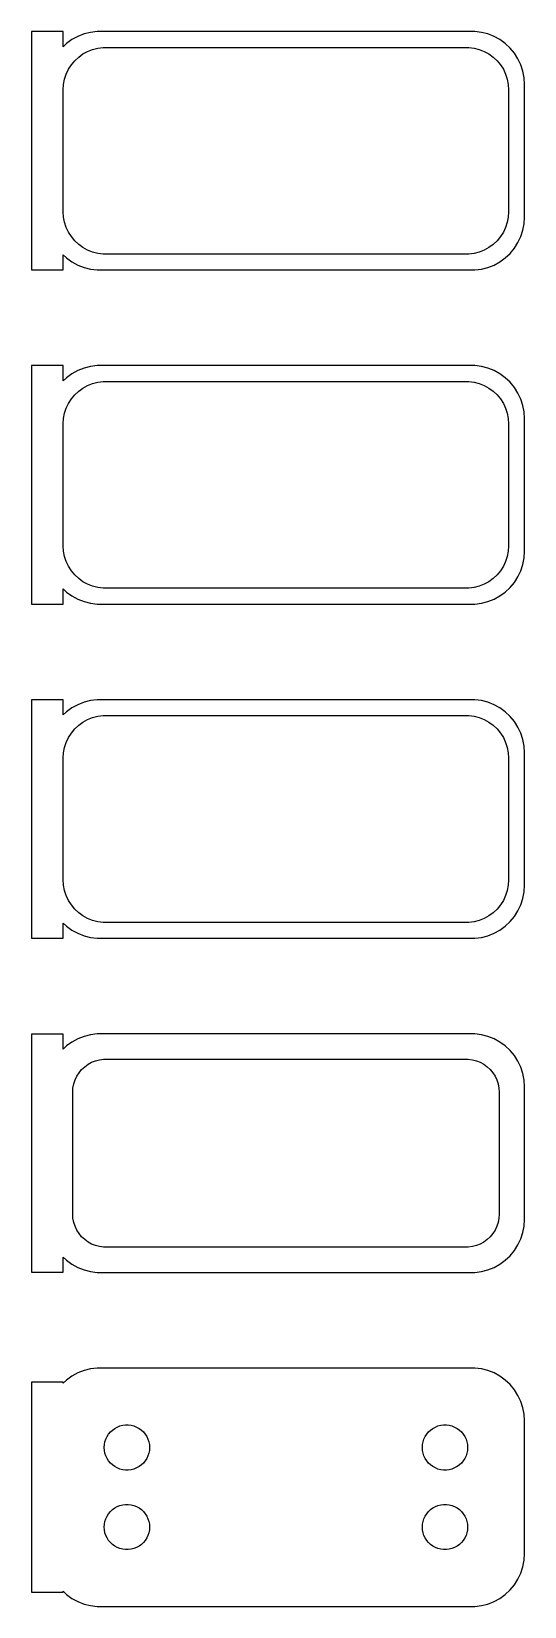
# Model space of a CAD drawing. Header units: metres. Extents: x -24 to 22, y 146 to 295.
import ezdxf

# ---------------------------------------------------------------- set-up
doc = ezdxf.new("R2010")
doc.units = ezdxf.units.M

msp = doc.modelspace()

# ---------------------------------------------------------------- linework, layer by layer
for p, q in [((-21, 294.74), (-24, 294.74)), ((-24, 294.74), (-24, 272.26)), ((-21, 293.309), (-21, 294.74)), ((-19.6289, 294.274), (-20.1791, 293.972)), ((-19.0451, 294.505), (-19.6289, 294.274)), ((-18.4369, 294.661), (-19.0451, 294.505)), ((-17.8139, 294.74), (-18.4369, 294.661)), ((17.8139, 294.74), (-17.8139, 294.74)), ((18.4369, 294.661), (17.8139, 294.74)), ((19.0451, 294.505), (18.4369, 294.661)), ((19.6289, 294.274), (19.0451, 294.505)), ((20.1791, 293.972), (19.6289, 294.274)), ((-20.6871, 293.603), (-21, 293.309)), ((-20.1791, 293.972), (-20.6871, 293.603)), ((-19.5497, 292.332), (-19.1433, 292.627)), ((-19.1433, 292.627), (-18.7031, 292.869)), ((-18.7031, 292.869), (-18.2361, 293.054)), ((-18.2361, 293.054), (-17.7495, 293.179)), ((-17.7495, 293.179), (-17.2512, 293.242)), ((-17.2512, 293.242), (17.2512, 293.242)), ((17.2512, 293.242), (17.7495, 293.179)), ((17.7495, 293.179), (18.2361, 293.054)), ((18.2361, 293.054), (18.7031, 292.869)), ((18.7031, 292.869), (19.1433, 292.627)), ((19.1433, 292.627), (19.5497, 292.332)), ((20.6871, 293.603), (20.1791, 293.972)), ((21.1448, 293.173), (20.6871, 293.603)), ((21.5451, 292.689), (21.1448, 293.173)), ((21.8815, 292.159), (21.5451, 292.689)), ((-20.7191, 290.722), (-20.5052, 291.177)), ((-20.5052, 291.177), (-20.2361, 291.601)), ((-20.2361, 291.601), (-19.9159, 291.988)), ((-19.9159, 291.988), (-19.5497, 292.332)), ((19.5497, 292.332), (19.9159, 291.988)), ((19.9159, 291.988), (20.2361, 291.601)), ((20.2361, 291.601), (20.5052, 291.177)), ((20.5052, 291.177), (20.7191, 290.722)), ((22.1489, 291.591), (21.8815, 292.159)), ((22.3429, 290.993), (22.1489, 291.591)), ((-21, 289.25), (-20.9684, 289.751)), ((-20.9684, 289.751), (-20.8743, 290.245)), ((-20.8743, 290.245), (-20.7191, 290.722)), ((20.7191, 290.722), (20.8743, 290.245)), ((20.8743, 290.245), (20.9684, 289.751)), ((20.9684, 289.751), (21, 289.25)), ((22.4606, 290.377), (22.3429, 290.993)), ((22.5, 289.75), (22.4606, 290.377)), ((22.5, 277.25), (22.5, 289.75)), ((-21, 277.75), (-21, 289.25)), ((21, 289.25), (21, 277.75)), ((-20.9684, 277.249), (-21, 277.75)), ((21, 277.75), (20.9684, 277.249)), ((-20.8743, 276.755), (-20.9684, 277.249)), ((-20.7191, 276.278), (-20.8743, 276.755)), ((-20.5052, 275.823), (-20.7191, 276.278)), ((20.7191, 276.278), (20.5052, 275.823)), ((20.8743, 276.755), (20.7191, 276.278)), ((20.9684, 277.249), (20.8743, 276.755)), ((22.3429, 276.007), (22.4606, 276.623)), ((22.4606, 276.623), (22.5, 277.25)), ((-20.2361, 275.399), (-20.5052, 275.823)), ((-19.9159, 275.012), (-20.2361, 275.399)), ((-19.5497, 274.668), (-19.9159, 275.012)), ((19.9159, 275.012), (19.5497, 274.668)), ((20.2361, 275.399), (19.9159, 275.012)), ((20.5052, 275.823), (20.2361, 275.399)), ((21.5451, 274.311), (21.8815, 274.841)), ((21.8815, 274.841), (22.1489, 275.409)), ((22.1489, 275.409), (22.3429, 276.007)), ((-21, 273.691), (-20.6871, 273.397)), ((-21, 272.26), (-21, 273.691)), ((-20.6871, 273.397), (-20.1791, 273.028)), ((-19.1433, 274.373), (-19.5497, 274.668)), ((-18.7031, 274.131), (-19.1433, 274.373)), ((-18.2361, 273.946), (-18.7031, 274.131)), ((-17.7495, 273.821), (-18.2361, 273.946)), ((-17.2512, 273.758), (-17.7495, 273.821)), ((17.2512, 273.758), (-17.2512, 273.758)), ((17.7495, 273.821), (17.2512, 273.758)), ((18.2361, 273.946), (17.7495, 273.821)), ((18.7031, 274.131), (18.2361, 273.946)), ((19.1433, 274.373), (18.7031, 274.131)), ((19.5497, 274.668), (19.1433, 274.373)), ((20.1791, 273.028), (20.6871, 273.397)), ((20.6871, 273.397), (21.1448, 273.827)), ((21.1448, 273.827), (21.5451, 274.311)), ((-24, 272.26), (-21, 272.26)), ((-20.1791, 273.028), (-19.6289, 272.726)), ((-19.6289, 272.726), (-19.0451, 272.495)), ((-19.0451, 272.495), (-18.4369, 272.339)), ((-18.4369, 272.339), (-17.8139, 272.26)), ((-17.8139, 272.26), (17.8139, 272.26)), ((17.8139, 272.26), (18.4369, 272.339)), ((18.4369, 272.339), (19.0451, 272.495)), ((19.0451, 272.495), (19.6289, 272.726)), ((19.6289, 272.726), (20.1791, 273.028)), ((-21, 263.24), (-24, 263.24)), ((-24, 263.24), (-24, 240.76)), ((-21, 261.809), (-21, 263.24)), ((-19.0451, 263.005), (-19.6289, 262.774)), ((-18.4369, 263.161), (-19.0451, 263.005)), ((-17.8139, 263.24), (-18.4369, 263.161)), ((17.8139, 263.24), (-17.8139, 263.24)), ((18.4369, 263.161), (17.8139, 263.24)), ((19.0451, 263.005), (18.4369, 263.161)), ((19.6289, 262.774), (19.0451, 263.005)), ((-20.6871, 262.103), (-21, 261.809)), ((-20.1791, 262.472), (-20.6871, 262.103)), ((-19.6289, 262.774), (-20.1791, 262.472)), ((-19.1433, 261.127), (-18.7031, 261.369)), ((-18.7031, 261.369), (-18.2361, 261.554)), ((-18.2361, 261.554), (-17.7495, 261.679)), ((-17.7495, 261.679), (-17.2512, 261.742)), ((-17.2512, 261.742), (17.2512, 261.742)), ((17.2512, 261.742), (17.7495, 261.679)), ((17.7495, 261.679), (18.2361, 261.554)), ((18.2361, 261.554), (18.7031, 261.369)), ((18.7031, 261.369), (19.1433, 261.127)), ((20.1791, 262.472), (19.6289, 262.774)), ((20.6871, 262.103), (20.1791, 262.472)), ((21.1448, 261.673), (20.6871, 262.103)), ((21.5451, 261.189), (21.1448, 261.673)), ((-20.5052, 259.677), (-20.2361, 260.101)), ((-20.2361, 260.101), (-19.9159, 260.488)), ((-19.9159, 260.488), (-19.5497, 260.832)), ((-19.5497, 260.832), (-19.1433, 261.127)), ((19.1433, 261.127), (19.5497, 260.832)), ((19.5497, 260.832), (19.9159, 260.488)), ((19.9159, 260.488), (20.2361, 260.101)), ((20.2361, 260.101), (20.5052, 259.677)), ((21.8815, 260.659), (21.5451, 261.189)), ((22.1489, 260.091), (21.8815, 260.659)), ((22.3429, 259.493), (22.1489, 260.091)), ((-20.9684, 258.251), (-20.8743, 258.745)), ((-20.8743, 258.745), (-20.7191, 259.222)), ((-20.7191, 259.222), (-20.5052, 259.677)), ((20.5052, 259.677), (20.7191, 259.222)), ((20.7191, 259.222), (20.8743, 258.745)), ((20.8743, 258.745), (20.9684, 258.251)), ((22.4606, 258.877), (22.3429, 259.493)), ((22.5, 258.25), (22.4606, 258.877)), ((-21, 257.75), (-20.9684, 258.251)), ((-21, 246.25), (-21, 257.75)), ((20.9684, 258.251), (21, 257.75)), ((21, 257.75), (21, 246.25)), ((22.5, 245.75), (22.5, 258.25)), ((-20.9684, 245.749), (-21, 246.25)), ((-20.8743, 245.255), (-20.9684, 245.749)), ((-20.7191, 244.778), (-20.8743, 245.255)), ((20.8743, 245.255), (20.7191, 244.778)), ((20.9684, 245.749), (20.8743, 245.255)), ((21, 246.25), (20.9684, 245.749)), ((22.3429, 244.507), (22.4606, 245.123)), ((22.4606, 245.123), (22.5, 245.75)), ((-20.5052, 244.323), (-20.7191, 244.778)), ((-20.2361, 243.899), (-20.5052, 244.323)), ((-19.9159, 243.512), (-20.2361, 243.899)), ((-19.5497, 243.168), (-19.9159, 243.512)), ((19.9159, 243.512), (19.5497, 243.168)), ((20.2361, 243.899), (19.9159, 243.512)), ((20.5052, 244.323), (20.2361, 243.899)), ((20.7191, 244.778), (20.5052, 244.323)), ((21.8815, 243.341), (22.1489, 243.909)), ((22.1489, 243.909), (22.3429, 244.507)), ((-21, 242.191), (-20.6871, 241.897)), ((-21, 240.76), (-21, 242.191)), ((-19.1433, 242.873), (-19.5497, 243.168)), ((-18.7031, 242.631), (-19.1433, 242.873)), ((-18.2361, 242.446), (-18.7031, 242.631)), ((-17.7495, 242.321), (-18.2361, 242.446)), ((-17.2512, 242.258), (-17.7495, 242.321)), ((17.2512, 242.258), (-17.2512, 242.258)), ((17.7495, 242.321), (17.2512, 242.258)), ((18.2361, 242.446), (17.7495, 242.321)), ((18.7031, 242.631), (18.2361, 242.446)), ((19.1433, 242.873), (18.7031, 242.631)), ((19.5497, 243.168), (19.1433, 242.873)), ((20.6871, 241.897), (21.1448, 242.327)), ((21.1448, 242.327), (21.5451, 242.811)), ((21.5451, 242.811), (21.8815, 243.341)), ((-24, 240.76), (-21, 240.76)), ((-20.6871, 241.897), (-20.1791, 241.528)), ((-20.1791, 241.528), (-19.6289, 241.226)), ((-19.6289, 241.226), (-19.0451, 240.995)), ((-19.0451, 240.995), (-18.4369, 240.839)), ((-18.4369, 240.839), (-17.8139, 240.76)), ((-17.8139, 240.76), (17.8139, 240.76)), ((17.8139, 240.76), (18.4369, 240.839)), ((18.4369, 240.839), (19.0451, 240.995)), ((19.0451, 240.995), (19.6289, 241.226)), ((19.6289, 241.226), (20.1791, 241.528)), ((20.1791, 241.528), (20.6871, 241.897)), ((-21, 231.74), (-24, 231.74)), ((-24, 231.74), (-24, 209.26)), ((-21, 230.309), (-21, 231.74)), ((-18.4369, 231.661), (-19.0451, 231.505)), ((-17.8139, 231.74), (-18.4369, 231.661)), ((17.8139, 231.74), (-17.8139, 231.74)), ((18.4369, 231.661), (17.8139, 231.74)), ((19.0451, 231.505), (18.4369, 231.661)), ((-20.6871, 230.603), (-21, 230.309)), ((-20.1791, 230.972), (-20.6871, 230.603)), ((-19.6289, 231.274), (-20.1791, 230.972)), ((-19.0451, 231.505), (-19.6289, 231.274)), ((-18.2361, 230.054), (-17.7495, 230.179)), ((-17.7495, 230.179), (-17.2512, 230.242)), ((-17.2512, 230.242), (17.2512, 230.242)), ((17.2512, 230.242), (17.7495, 230.179)), ((17.7495, 230.179), (18.2361, 230.054)), ((19.6289, 231.274), (19.0451, 231.505)), ((20.1791, 230.972), (19.6289, 231.274)), ((20.6871, 230.603), (20.1791, 230.972)), ((21.1448, 230.173), (20.6871, 230.603)), ((21.5451, 229.689), (21.1448, 230.173)), ((-20.2361, 228.601), (-19.9159, 228.988)), ((-19.9159, 228.988), (-19.5497, 229.332)), ((-19.5497, 229.332), (-19.1433, 229.627)), ((-19.1433, 229.627), (-18.7031, 229.869)), ((-18.7031, 229.869), (-18.2361, 230.054)), ((18.2361, 230.054), (18.7031, 229.869)), ((18.7031, 229.869), (19.1433, 229.627)), ((19.1433, 229.627), (19.5497, 229.332)), ((19.5497, 229.332), (19.9159, 228.988)), ((19.9159, 228.988), (20.2361, 228.601)), ((21.8815, 229.159), (21.5451, 229.689)), ((22.1489, 228.591), (21.8815, 229.159)), ((-20.9684, 226.751), (-20.8743, 227.245)), ((-20.8743, 227.245), (-20.7191, 227.722)), ((-20.7191, 227.722), (-20.5052, 228.177)), ((-20.5052, 228.177), (-20.2361, 228.601)), ((20.2361, 228.601), (20.5052, 228.177)), ((20.5052, 228.177), (20.7191, 227.722)), ((20.7191, 227.722), (20.8743, 227.245)), ((20.8743, 227.245), (20.9684, 226.751)), ((22.3429, 227.993), (22.1489, 228.591)), ((22.4606, 227.377), (22.3429, 227.993)), ((22.5, 226.75), (22.4606, 227.377)), ((-21, 226.25), (-20.9684, 226.751)), ((-21, 214.75), (-21, 226.25)), ((20.9684, 226.751), (21, 226.25)), ((21, 226.25), (21, 214.75)), ((22.5, 214.25), (22.5, 226.75)), ((-20.9684, 214.249), (-21, 214.75)), ((-20.8743, 213.755), (-20.9684, 214.249)), ((20.9684, 214.249), (20.8743, 213.755)), ((21, 214.75), (20.9684, 214.249)), ((22.4606, 213.623), (22.5, 214.25)), ((-20.7191, 213.278), (-20.8743, 213.755)), ((-20.5052, 212.823), (-20.7191, 213.278)), ((-20.2361, 212.399), (-20.5052, 212.823)), ((-19.9159, 212.012), (-20.2361, 212.399)), ((20.2361, 212.399), (19.9159, 212.012)), ((20.5052, 212.823), (20.2361, 212.399)), ((20.7191, 213.278), (20.5052, 212.823)), ((20.8743, 213.755), (20.7191, 213.278)), ((21.8815, 211.841), (22.1489, 212.409)), ((22.1489, 212.409), (22.3429, 213.007)), ((22.3429, 213.007), (22.4606, 213.623)), ((-19.5497, 211.668), (-19.9159, 212.012)), ((-19.1433, 211.373), (-19.5497, 211.668)), ((-18.7031, 211.131), (-19.1433, 211.373)), ((-18.2361, 210.946), (-18.7031, 211.131)), ((-17.7495, 210.821), (-18.2361, 210.946)), ((18.2361, 210.946), (17.7495, 210.821)), ((18.7031, 211.131), (18.2361, 210.946)), ((19.1433, 211.373), (18.7031, 211.131)), ((19.5497, 211.668), (19.1433, 211.373)), ((19.9159, 212.012), (19.5497, 211.668)), ((21.1448, 210.827), (21.5451, 211.311)), ((21.5451, 211.311), (21.8815, 211.841)), ((-21, 210.691), (-20.6871, 210.397)), ((-21, 209.26), (-21, 210.691)), ((-20.6871, 210.397), (-20.1791, 210.028)), ((-20.1791, 210.028), (-19.6289, 209.726)), ((-19.6289, 209.726), (-19.0451, 209.495)), ((-19.0451, 209.495), (-18.4369, 209.339)), ((-17.2512, 210.758), (-17.7495, 210.821)), ((17.2512, 210.758), (-17.2512, 210.758)), ((17.7495, 210.821), (17.2512, 210.758)), ((18.4369, 209.339), (19.0451, 209.495)), ((19.0451, 209.495), (19.6289, 209.726)), ((19.6289, 209.726), (20.1791, 210.028)), ((20.1791, 210.028), (20.6871, 210.397)), ((20.6871, 210.397), (21.1448, 210.827)), ((-24, 209.26), (-21, 209.26)), ((-18.4369, 209.339), (-17.8139, 209.26)), ((-17.8139, 209.26), (17.8139, 209.26)), ((17.8139, 209.26), (18.4369, 209.339)), ((-21, 200.229), (-24, 200.229)), ((-24, 200.229), (-24, 177.771)), ((-21, 198.809), (-21, 200.229)), ((-20.6871, 199.103), (-21, 198.809)), ((-20.1791, 199.472), (-20.6871, 199.103)), ((-19.6289, 199.774), (-20.1791, 199.472)), ((-19.0451, 200.005), (-19.6289, 199.774)), ((-18.4369, 200.161), (-19.0451, 200.005)), ((-17.8139, 200.24), (-18.4369, 200.161)), ((17.8139, 200.24), (-17.8139, 200.24)), ((18.4369, 200.161), (17.8139, 200.24)), ((19.0451, 200.005), (18.4369, 200.161)), ((19.6289, 199.774), (19.0451, 200.005)), ((20.1791, 199.472), (19.6289, 199.774)), ((20.6871, 199.103), (20.1791, 199.472)), ((21.1448, 198.673), (20.6871, 199.103)), ((-18.668, 197.378), (-18.3254, 197.567)), ((-18.3254, 197.567), (-17.9619, 197.711)), ((-17.9619, 197.711), (-17.5833, 197.808)), ((-17.5833, 197.808), (-17.1954, 197.857)), ((-17.1954, 197.857), (17.1954, 197.857)), ((17.1954, 197.857), (17.5833, 197.808)), ((17.5833, 197.808), (17.9619, 197.711)), ((17.9619, 197.711), (18.3254, 197.567)), ((18.3254, 197.567), (18.668, 197.378)), ((21.5451, 198.189), (21.1448, 198.673)), ((21.8815, 197.659), (21.5451, 198.189)), ((22.1489, 197.091), (21.8815, 197.659)), ((-19.8943, 195.896), (-19.7279, 196.25)), ((-19.7279, 196.25), (-19.5184, 196.58)), ((-19.5184, 196.58), (-19.2692, 196.881)), ((-19.2692, 196.881), (-18.9842, 197.149)), ((-18.9842, 197.149), (-18.668, 197.378)), ((18.668, 197.378), (18.9842, 197.149)), ((18.9842, 197.149), (19.2692, 196.881)), ((19.2692, 196.881), (19.5184, 196.58)), ((19.5184, 196.58), (19.7279, 196.25)), ((19.7279, 196.25), (19.8943, 195.896)), ((22.3429, 196.493), (22.1489, 197.091)), ((22.4606, 195.877), (22.3429, 196.493)), ((-20.1129, 194.75), (-20.0884, 195.14)), ((-20.1129, 183.25), (-20.1129, 194.75)), ((-20.0884, 195.14), (-20.0151, 195.524)), ((-20.0151, 195.524), (-19.8943, 195.896)), ((19.8943, 195.896), (20.0151, 195.524)), ((20.0151, 195.524), (20.0884, 195.14)), ((20.0884, 195.14), (20.1129, 194.75)), ((20.1129, 194.75), (20.1129, 183.25)), ((22.5, 195.25), (22.4606, 195.877)), ((22.5, 182.75), (22.5, 195.25)), ((-20.0884, 182.86), (-20.1129, 183.25)), ((-20.0151, 182.476), (-20.0884, 182.86)), ((20.0884, 182.86), (20.0151, 182.476)), ((20.1129, 183.25), (20.0884, 182.86)), ((22.4606, 182.123), (22.5, 182.75)), ((-19.8943, 182.104), (-20.0151, 182.476)), ((-19.7279, 181.75), (-19.8943, 182.104)), ((-19.5184, 181.42), (-19.7279, 181.75)), ((-19.2692, 181.119), (-19.5184, 181.42)), ((19.5184, 181.42), (19.2692, 181.119)), ((19.7279, 181.75), (19.5184, 181.42)), ((19.8943, 182.104), (19.7279, 181.75)), ((20.0151, 182.476), (19.8943, 182.104)), ((22.1489, 180.909), (22.3429, 181.507)), ((22.3429, 181.507), (22.4606, 182.123)), ((-18.9842, 180.851), (-19.2692, 181.119)), ((-18.668, 180.622), (-18.9842, 180.851)), ((-18.3254, 180.433), (-18.668, 180.622)), ((-17.9619, 180.289), (-18.3254, 180.433)), ((-17.5833, 180.192), (-17.9619, 180.289)), ((-17.1954, 180.143), (-17.5833, 180.192)), ((17.1954, 180.143), (-17.1954, 180.143)), ((17.5833, 180.192), (17.1954, 180.143)), ((17.9619, 180.289), (17.5833, 180.192)), ((18.3254, 180.433), (17.9619, 180.289)), ((18.668, 180.622), (18.3254, 180.433)), ((18.9842, 180.851), (18.668, 180.622)), ((19.2692, 181.119), (18.9842, 180.851)), ((21.1448, 179.327), (21.5451, 179.811)), ((21.5451, 179.811), (21.8815, 180.341)), ((21.8815, 180.341), (22.1489, 180.909)), ((-21, 177.771), (-21, 179.191)), ((-21, 179.191), (-20.6871, 178.897)), ((-20.6871, 178.897), (-20.1791, 178.528)), ((-20.1791, 178.528), (-19.6289, 178.226)), ((-19.6289, 178.226), (-19.0451, 177.995)), ((19.0451, 177.995), (19.6289, 178.226)), ((19.6289, 178.226), (20.1791, 178.528)), ((20.1791, 178.528), (20.6871, 178.897)), ((20.6871, 178.897), (21.1448, 179.327)), ((-24, 177.771), (-21, 177.771)), ((-19.0451, 177.995), (-18.4369, 177.839)), ((-18.4369, 177.839), (-17.8139, 177.76)), ((-17.8139, 177.76), (17.8139, 177.76)), ((17.8139, 177.76), (18.4369, 177.839)), ((18.4369, 177.839), (19.0451, 177.995)), ((-20.1791, 167.972), (-20.6871, 167.603)), ((-19.6289, 168.274), (-20.1791, 167.972)), ((-19.0451, 168.505), (-19.6289, 168.274)), ((-18.4369, 168.661), (-19.0451, 168.505)), ((-17.8139, 168.74), (-18.4369, 168.661)), ((17.8139, 168.74), (-17.8139, 168.74)), ((18.4369, 168.661), (17.8139, 168.74)), ((19.0451, 168.505), (18.4369, 168.661)), ((19.6289, 168.274), (19.0451, 168.505)), ((20.1791, 167.972), (19.6289, 168.274)), ((20.6871, 167.603), (20.1791, 167.972)), ((-21, 167.403), (-24, 167.403)), ((-24, 167.403), (-24, 147.597)), ((-20.6871, 167.603), (-21, 167.309)), ((-21, 167.309), (-21, 167.403)), ((21.1448, 167.173), (20.6871, 167.603)), ((21.5451, 166.689), (21.1448, 167.173)), ((21.8815, 166.159), (21.5451, 166.689)), ((22.1489, 165.591), (21.8815, 166.159)), ((22.3429, 164.993), (22.1489, 165.591)), ((22.4606, 164.377), (22.3429, 164.993)), ((-15.6598, 163.281), (-15.4001, 163.347)), ((-15.4001, 163.347), (-15.1341, 163.381)), ((-15.1341, 163.381), (-14.8659, 163.381)), ((-14.8659, 163.381), (-14.5999, 163.347)), ((-14.5999, 163.347), (-14.3401, 163.281)), ((14.3401, 163.281), (14.5999, 163.347)), ((14.5999, 163.347), (14.8659, 163.381)), ((14.8659, 163.381), (15.1341, 163.381)), ((15.1341, 163.381), (15.4001, 163.347)), ((15.4001, 163.347), (15.6598, 163.281)), ((22.5, 163.75), (22.4606, 164.377)), ((22.5, 151.25), (22.5, 163.75)), ((-17.0682, 161.781), (-16.9853, 162.036)), ((-16.9853, 162.036), (-16.8712, 162.279)), ((-16.8712, 162.279), (-16.7275, 162.505)), ((-16.7275, 162.505), (-16.5565, 162.712)), ((-16.5565, 162.712), (-16.3611, 162.895)), ((-16.3611, 162.895), (-16.1441, 163.053)), ((-16.1441, 163.053), (-15.9091, 163.182)), ((-15.9091, 163.182), (-15.6598, 163.281)), ((-14.3401, 163.281), (-14.0908, 163.182)), ((-14.0908, 163.182), (-13.8559, 163.053)), ((-13.8559, 163.053), (-13.6389, 162.895)), ((-13.6389, 162.895), (-13.4434, 162.712)), ((-13.4434, 162.712), (-13.2725, 162.505)), ((-13.2725, 162.505), (-13.1288, 162.279)), ((-13.1288, 162.279), (-13.0146, 162.036)), ((-13.0146, 162.036), (-12.9318, 161.781)), ((12.9318, 161.781), (13.0146, 162.036)), ((13.0146, 162.036), (13.1288, 162.279)), ((13.1288, 162.279), (13.2725, 162.505)), ((13.2725, 162.505), (13.4434, 162.712)), ((13.4434, 162.712), (13.6389, 162.895)), ((13.6389, 162.895), (13.8559, 163.053)), ((13.8559, 163.053), (14.0908, 163.182)), ((14.0908, 163.182), (14.3401, 163.281)), ((15.6598, 163.281), (15.9091, 163.182)), ((15.9091, 163.182), (16.1441, 163.053)), ((16.1441, 163.053), (16.3611, 162.895)), ((16.3611, 162.895), (16.5565, 162.712)), ((16.5565, 162.712), (16.7275, 162.505)), ((16.7275, 162.505), (16.8712, 162.279)), ((16.8712, 162.279), (16.9853, 162.036)), ((16.9853, 162.036), (17.0682, 161.781)), ((-17.1353, 161.25), (-17.1185, 161.518)), ((-17.1185, 160.982), (-17.1353, 161.25)), ((-17.1185, 161.518), (-17.0682, 161.781)), ((-17.0682, 160.719), (-17.1185, 160.982)), ((-16.9853, 160.464), (-17.0682, 160.719)), ((-16.8712, 160.221), (-16.9853, 160.464)), ((-13.0146, 160.464), (-13.1288, 160.221)), ((-12.9318, 160.719), (-13.0146, 160.464)), ((-12.9318, 161.781), (-12.8815, 161.518)), ((-12.8815, 160.982), (-12.9318, 160.719)), ((-12.8815, 161.518), (-12.8647, 161.25)), ((-12.8647, 161.25), (-12.8815, 160.982)), ((12.8647, 161.25), (12.8815, 161.518)), ((12.8815, 160.982), (12.8647, 161.25)), ((12.8815, 161.518), (12.9318, 161.781)), ((12.9318, 160.719), (12.8815, 160.982)), ((13.0146, 160.464), (12.9318, 160.719)), ((13.1288, 160.221), (13.0146, 160.464)), ((16.9853, 160.464), (16.8712, 160.221)), ((17.0682, 160.719), (16.9853, 160.464)), ((17.0682, 161.781), (17.1185, 161.518)), ((17.1185, 160.982), (17.0682, 160.719)), ((17.1185, 161.518), (17.1353, 161.25)), ((17.1353, 161.25), (17.1185, 160.982)), ((-16.7275, 159.995), (-16.8712, 160.221)), ((-16.5565, 159.788), (-16.7275, 159.995)), ((-16.3611, 159.605), (-16.5565, 159.788)), ((-16.1441, 159.447), (-16.3611, 159.605)), ((-15.9091, 159.318), (-16.1441, 159.447)), ((-15.6598, 159.219), (-15.9091, 159.318)), ((-15.4001, 159.153), (-15.6598, 159.219)), ((-15.1341, 159.119), (-15.4001, 159.153)), ((-14.8659, 159.119), (-15.1341, 159.119)), ((-14.5999, 159.153), (-14.8659, 159.119)), ((-14.3401, 159.219), (-14.5999, 159.153)), ((-14.0908, 159.318), (-14.3401, 159.219)), ((-13.8559, 159.447), (-14.0908, 159.318)), ((-13.6389, 159.605), (-13.8559, 159.447)), ((-13.4434, 159.788), (-13.6389, 159.605)), ((-13.2725, 159.995), (-13.4434, 159.788)), ((-13.1288, 160.221), (-13.2725, 159.995)), ((13.2725, 159.995), (13.1288, 160.221)), ((13.4434, 159.788), (13.2725, 159.995)), ((13.6389, 159.605), (13.4434, 159.788)), ((13.8559, 159.447), (13.6389, 159.605)), ((14.0908, 159.318), (13.8559, 159.447)), ((14.3401, 159.219), (14.0908, 159.318)), ((14.5999, 159.153), (14.3401, 159.219)), ((14.8659, 159.119), (14.5999, 159.153)), ((15.1341, 159.119), (14.8659, 159.119)), ((15.4001, 159.153), (15.1341, 159.119)), ((15.6598, 159.219), (15.4001, 159.153)), ((15.9091, 159.318), (15.6598, 159.219)), ((16.1441, 159.447), (15.9091, 159.318)), ((16.3611, 159.605), (16.1441, 159.447)), ((16.5565, 159.788), (16.3611, 159.605)), ((16.7275, 159.995), (16.5565, 159.788)), ((16.8712, 160.221), (16.7275, 159.995)), ((-17.0682, 154.281), (-16.9853, 154.536)), ((-16.9853, 154.536), (-16.8712, 154.779)), ((-16.8712, 154.779), (-16.7275, 155.005)), ((-16.7275, 155.005), (-16.5565, 155.212)), ((-16.5565, 155.212), (-16.3611, 155.395)), ((-16.3611, 155.395), (-16.1441, 155.553)), ((-16.1441, 155.553), (-15.9091, 155.682)), ((-15.9091, 155.682), (-15.6598, 155.781)), ((-15.6598, 155.781), (-15.4001, 155.847)), ((-15.4001, 155.847), (-15.1341, 155.881)), ((-15.1341, 155.881), (-14.8659, 155.881)), ((-14.8659, 155.881), (-14.5999, 155.847)), ((-14.5999, 155.847), (-14.3401, 155.781)), ((-14.3401, 155.781), (-14.0908, 155.682)), ((-14.0908, 155.682), (-13.8559, 155.553)), ((-13.8559, 155.553), (-13.6389, 155.395)), ((-13.6389, 155.395), (-13.4434, 155.212)), ((-13.4434, 155.212), (-13.2725, 155.005)), ((-13.2725, 155.005), (-13.1288, 154.779)), ((-13.1288, 154.779), (-13.0146, 154.536)), ((-13.0146, 154.536), (-12.9318, 154.281)), ((12.9318, 154.281), (13.0146, 154.536)), ((13.0146, 154.536), (13.1288, 154.779)), ((13.1288, 154.779), (13.2725, 155.005)), ((13.2725, 155.005), (13.4434, 155.212)), ((13.4434, 155.212), (13.6389, 155.395)), ((13.6389, 155.395), (13.8559, 155.553)), ((13.8559, 155.553), (14.0908, 155.682)), ((14.0908, 155.682), (14.3401, 155.781)), ((14.3401, 155.781), (14.5999, 155.847)), ((14.5999, 155.847), (14.8659, 155.881)), ((14.8659, 155.881), (15.1341, 155.881)), ((15.1341, 155.881), (15.4001, 155.847)), ((15.4001, 155.847), (15.6598, 155.781)), ((15.6598, 155.781), (15.9091, 155.682)), ((15.9091, 155.682), (16.1441, 155.553)), ((16.1441, 155.553), (16.3611, 155.395)), ((16.3611, 155.395), (16.5565, 155.212)), ((16.5565, 155.212), (16.7275, 155.005)), ((16.7275, 155.005), (16.8712, 154.779)), ((16.8712, 154.779), (16.9853, 154.536)), ((16.9853, 154.536), (17.0682, 154.281)), ((-17.1353, 153.75), (-17.1185, 154.018)), ((-17.1185, 153.482), (-17.1353, 153.75)), ((-17.1185, 154.018), (-17.0682, 154.281)), ((-17.0682, 153.219), (-17.1185, 153.482)), ((-16.9853, 152.964), (-17.0682, 153.219)), ((-16.8712, 152.721), (-16.9853, 152.964)), ((-13.0146, 152.964), (-13.1288, 152.721)), ((-12.9318, 153.219), (-13.0146, 152.964)), ((-12.9318, 154.281), (-12.8815, 154.018)), ((-12.8815, 153.482), (-12.9318, 153.219)), ((-12.8815, 154.018), (-12.8647, 153.75)), ((-12.8647, 153.75), (-12.8815, 153.482)), ((12.8647, 153.75), (12.8815, 154.018)), ((12.8815, 153.482), (12.8647, 153.75)), ((12.8815, 154.018), (12.9318, 154.281)), ((12.9318, 153.219), (12.8815, 153.482)), ((13.0146, 152.964), (12.9318, 153.219)), ((13.1288, 152.721), (13.0146, 152.964)), ((16.9853, 152.964), (16.8712, 152.721)), ((17.0682, 153.219), (16.9853, 152.964)), ((17.0682, 154.281), (17.1185, 154.018)), ((17.1185, 153.482), (17.0682, 153.219)), ((17.1185, 154.018), (17.1353, 153.75)), ((17.1353, 153.75), (17.1185, 153.482)), ((-16.7275, 152.495), (-16.8712, 152.721)), ((-16.5565, 152.288), (-16.7275, 152.495)), ((-16.3611, 152.105), (-16.5565, 152.288)), ((-16.1441, 151.947), (-16.3611, 152.105)), ((-15.9091, 151.818), (-16.1441, 151.947)), ((-15.6598, 151.719), (-15.9091, 151.818)), ((-15.4001, 151.653), (-15.6598, 151.719)), ((-15.1341, 151.619), (-15.4001, 151.653)), ((-14.8659, 151.619), (-15.1341, 151.619)), ((-14.5999, 151.653), (-14.8659, 151.619)), ((-14.3401, 151.719), (-14.5999, 151.653)), ((-14.0908, 151.818), (-14.3401, 151.719)), ((-13.8559, 151.947), (-14.0908, 151.818)), ((-13.6389, 152.105), (-13.8559, 151.947)), ((-13.4434, 152.288), (-13.6389, 152.105)), ((-13.2725, 152.495), (-13.4434, 152.288)), ((-13.1288, 152.721), (-13.2725, 152.495)), ((13.2725, 152.495), (13.1288, 152.721)), ((13.4434, 152.288), (13.2725, 152.495)), ((13.6389, 152.105), (13.4434, 152.288)), ((13.8559, 151.947), (13.6389, 152.105)), ((14.0908, 151.818), (13.8559, 151.947)), ((14.3401, 151.719), (14.0908, 151.818)), ((14.5999, 151.653), (14.3401, 151.719)), ((14.8659, 151.619), (14.5999, 151.653)), ((15.1341, 151.619), (14.8659, 151.619)), ((15.4001, 151.653), (15.1341, 151.619)), ((15.6598, 151.719), (15.4001, 151.653)), ((15.9091, 151.818), (15.6598, 151.719)), ((16.1441, 151.947), (15.9091, 151.818)), ((16.3611, 152.105), (16.1441, 151.947)), ((16.5565, 152.288), (16.3611, 152.105)), ((16.7275, 152.495), (16.5565, 152.288)), ((16.8712, 152.721), (16.7275, 152.495)), ((22.1489, 149.409), (22.3429, 150.007)), ((22.3429, 150.007), (22.4606, 150.623)), ((22.4606, 150.623), (22.5, 151.25)), ((21.5451, 148.311), (21.8815, 148.841)), ((21.8815, 148.841), (22.1489, 149.409)), ((-24, 147.597), (-21, 147.597)), ((-21, 147.597), (-21, 147.691)), ((-21, 147.691), (-20.6871, 147.397)), ((-20.6871, 147.397), (-20.1791, 147.028)), ((-20.1791, 147.028), (-19.6289, 146.726)), ((19.6289, 146.726), (20.1791, 147.028)), ((20.1791, 147.028), (20.6871, 147.397)), ((20.6871, 147.397), (21.1448, 147.827)), ((21.1448, 147.827), (21.5451, 148.311)), ((-19.6289, 146.726), (-19.0451, 146.495)), ((-19.0451, 146.495), (-18.4369, 146.339)), ((-18.4369, 146.339), (-17.8139, 146.26)), ((-17.8139, 146.26), (17.8139, 146.26)), ((17.8139, 146.26), (18.4369, 146.339)), ((18.4369, 146.339), (19.0451, 146.495)), ((19.0451, 146.495), (19.6289, 146.726))]:
    msp.add_line(p, q)

doc.saveas('drawing.dxf')
